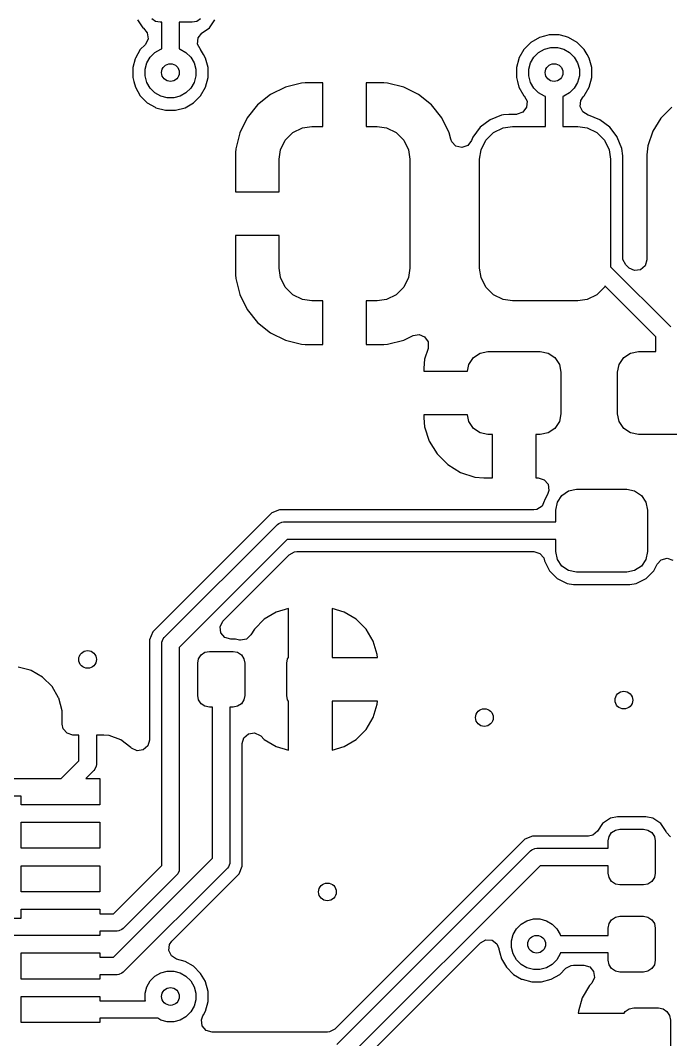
# Model space of a CAD drawing. Header units: inches. Extents: x 5.14 to 7.42, y -4.57 to -3.18.
# Drawn here: x 5.4357 to 5.7293, y -3.8774 to -3.417 of the extents above; entities that cross this region are included whole.
import ezdxf

# ---------------------------------------------------------------- set-up
doc = ezdxf.new("R2010")
doc.units = ezdxf.units.IN
doc.header["$MEASUREMENT"] = 0
doc.layers.add('F.Cu', color=13, linetype='CONTINUOUS', true_color=0xc83434)

msp = doc.modelspace()

# ---------------------------------------------------------------- linework, layer by layer
at = {"layer": 'F.Cu', "linetype": 'CONTINUOUS'}
for p, q in [((5.48856, -3.41677), (5.49095, -3.42035)), ((5.49095, -3.42035), (5.49095, -3.42035)), ((5.49095, -3.42035), (5.49095, -3.42035)), ((5.49095, -3.42035), (5.49122, -3.42053)), ((5.49122, -3.42053), (5.49299, -3.42264)), ((5.49673, -3.41745), (5.495, -3.4163)), ((5.49876, -3.41785), (5.49673, -3.41745)), ((5.49953, -3.41785), (5.49876, -3.41785)), ((5.49953, -3.42986), (5.49953, -3.41785)), ((5.51333, -3.41785), (5.5074, -3.41785)), ((5.5074, -3.41785), (5.5074, -3.42986)), ((5.51536, -3.41745), (5.51333, -3.41785)), ((5.51709, -3.4163), (5.51536, -3.41745)), ((5.51777, -3.4226), (5.52114, -3.42035)), ((5.52114, -3.42035), (5.52353, -3.41677)), ((5.49299, -3.42264), (5.49333, -3.42537)), ((5.51572, -3.4277), (5.51591, -3.42495)), ((5.51591, -3.42495), (5.51756, -3.42275)), ((5.51756, -3.42275), (5.51777, -3.4226)), ((5.67012, -3.42475), (5.66624, -3.42699)), ((5.67229, -3.42417), (5.67012, -3.42475)), ((5.67012, -3.42475), (5.67012, -3.42475)), ((5.67445, -3.42359), (5.67229, -3.42417)), ((5.67893, -3.42359), (5.67445, -3.42359)), ((5.68182, -3.42436), (5.67893, -3.42359)), ((5.68326, -3.42475), (5.68182, -3.42436)), ((5.68714, -3.42699), (5.68326, -3.42475)), ((5.68326, -3.42475), (5.68326, -3.42475)), ((5.49196, -3.42804), (5.48985, -3.43016)), ((5.49214, -3.42785), (5.49196, -3.42804)), ((5.49333, -3.42537), (5.49214, -3.42785)), ((5.49906, -3.42999), (5.49953, -3.42986)), ((5.5074, -3.42986), (5.50787, -3.42999)), ((5.51691, -3.42989), (5.51572, -3.4277)), ((5.51689, -3.42991), (5.51691, -3.42989)), ((5.51701, -3.43006), (5.51689, -3.42991)), ((5.66624, -3.42699), (5.66307, -3.43016)), ((5.66624, -3.42699), (5.66624, -3.42699)), ((5.67229, -3.42999), (5.67519, -3.42921)), ((5.67519, -3.42921), (5.67819, -3.42921)), ((5.67819, -3.42921), (5.68109, -3.42999)), ((5.69031, -3.43016), (5.68714, -3.42699)), ((5.68714, -3.42699), (5.68714, -3.42699)), ((5.48752, -3.43437), (5.48645, -3.43837)), ((5.4876, -3.43404), (5.48752, -3.43437)), ((5.48761, -3.43404), (5.4876, -3.43404)), ((5.48985, -3.43016), (5.48761, -3.43404)), ((5.48985, -3.43016), (5.48985, -3.43016)), ((5.49284, -3.43621), (5.49434, -3.43361)), ((5.49434, -3.43361), (5.49646, -3.43149)), ((5.49646, -3.43149), (5.49906, -3.42999)), ((5.50787, -3.42999), (5.51047, -3.43149)), ((5.51047, -3.43149), (5.51259, -3.43361)), ((5.51259, -3.43361), (5.51409, -3.43621)), ((5.51703, -3.43011), (5.51701, -3.43006)), ((5.51708, -3.43016), (5.51703, -3.43011)), ((5.51842, -3.43248), (5.51708, -3.43016)), ((5.51708, -3.43016), (5.51708, -3.43016)), ((5.51932, -3.43404), (5.51842, -3.43248)), ((5.52048, -3.43837), (5.51932, -3.43404)), ((5.66075, -3.43437), (5.65967, -3.43837)), ((5.66083, -3.43404), (5.66075, -3.43437)), ((5.66307, -3.43016), (5.66083, -3.43404)), ((5.66083, -3.43404), (5.66083, -3.43404)), ((5.66307, -3.43016), (5.66307, -3.43016)), ((5.66607, -3.43621), (5.66757, -3.43361)), ((5.66757, -3.43361), (5.66969, -3.43149)), ((5.66969, -3.43149), (5.67229, -3.42999)), ((5.68109, -3.42999), (5.68369, -3.43149)), ((5.68369, -3.43149), (5.68582, -3.43361)), ((5.68582, -3.43361), (5.68732, -3.43621)), ((5.69165, -3.43248), (5.69031, -3.43016)), ((5.69031, -3.43016), (5.69031, -3.43016)), ((5.69255, -3.43404), (5.69165, -3.43248)), ((5.69371, -3.43837), (5.69255, -3.43404)), ((5.48645, -3.43837), (5.48645, -3.44285)), ((5.49206, -3.43911), (5.49284, -3.43621)), ((5.49206, -3.44211), (5.49206, -3.43911)), ((5.51409, -3.43621), (5.51487, -3.43911)), ((5.51487, -3.43911), (5.51487, -3.44211)), ((5.52048, -3.44285), (5.52048, -3.43837)), ((5.65967, -3.43837), (5.65967, -3.44285)), ((5.66529, -3.43911), (5.66607, -3.43621)), ((5.66529, -3.44211), (5.66529, -3.43911)), ((5.68732, -3.43621), (5.68809, -3.43911)), ((5.68809, -3.43911), (5.68809, -3.44211)), ((5.69371, -3.44285), (5.69371, -3.43837)), ((5.48645, -3.44285), (5.48693, -3.44464)), ((5.49284, -3.44501), (5.49206, -3.44211)), ((5.51487, -3.44211), (5.51409, -3.44501)), ((5.51932, -3.44718), (5.52048, -3.44285)), ((5.65967, -3.44285), (5.66015, -3.44464)), ((5.66607, -3.44501), (5.66529, -3.44211)), ((5.68809, -3.44211), (5.68732, -3.44501)), ((5.69255, -3.44718), (5.69371, -3.44285)), ((5.48693, -3.44464), (5.4876, -3.44718)), ((5.4876, -3.44718), (5.48761, -3.44718)), ((5.48761, -3.44718), (5.48985, -3.45106)), ((5.49434, -3.44761), (5.49284, -3.44501)), ((5.49646, -3.44973), (5.49434, -3.44761)), ((5.51259, -3.44761), (5.51047, -3.44973)), ((5.51409, -3.44501), (5.51259, -3.44761)), ((5.51708, -3.45106), (5.51932, -3.44718)), ((5.55533, -3.44722), (5.54862, -3.45055)), ((5.56261, -3.44541), (5.55533, -3.44722)), ((5.56429, -3.4453), (5.56261, -3.44541)), ((5.5722, -3.4453), (5.56429, -3.4453)), ((5.5722, -3.46498), (5.5722, -3.4453)), ((5.59981, -3.4453), (5.59189, -3.4453)), ((5.59189, -3.4453), (5.59189, -3.46498)), ((5.60149, -3.44541), (5.59981, -3.4453)), ((5.60876, -3.44722), (5.60149, -3.44541)), ((5.61547, -3.45055), (5.60876, -3.44722)), ((5.66015, -3.44464), (5.66083, -3.44718)), ((5.66083, -3.44718), (5.66083, -3.44718)), ((5.66083, -3.44718), (5.66307, -3.45106)), ((5.66757, -3.44761), (5.66607, -3.44501)), ((5.66969, -3.44973), (5.66757, -3.44761)), ((5.68582, -3.44761), (5.68369, -3.44973)), ((5.68732, -3.44501), (5.68582, -3.44761)), ((5.69031, -3.45106), (5.69255, -3.44718)), ((5.48985, -3.45106), (5.48985, -3.45106)), ((5.48985, -3.45106), (5.48985, -3.45106)), ((5.48985, -3.45106), (5.49301, -3.45423)), ((5.49906, -3.45123), (5.49646, -3.44973)), ((5.50196, -3.45201), (5.49906, -3.45123)), ((5.50497, -3.45201), (5.50196, -3.45201)), ((5.50787, -3.45123), (5.50497, -3.45201)), ((5.51047, -3.44973), (5.50787, -3.45123)), ((5.51392, -3.45423), (5.51708, -3.45106)), ((5.54862, -3.45055), (5.54278, -3.45524)), ((5.54862, -3.45055), (5.54862, -3.45055)), ((5.62131, -3.45524), (5.61547, -3.45055)), ((5.61547, -3.45055), (5.61547, -3.45055)), ((5.66307, -3.45106), (5.66307, -3.45106)), ((5.66307, -3.45106), (5.66314, -3.45113)), ((5.66314, -3.45113), (5.66318, -3.4512)), ((5.66318, -3.4512), (5.66327, -3.45131)), ((5.66327, -3.45131), (5.66325, -3.45133)), ((5.66325, -3.45133), (5.66446, -3.45354)), ((5.67229, -3.45123), (5.66969, -3.44973)), ((5.67276, -3.45136), (5.67229, -3.45123)), ((5.67276, -3.46498), (5.67276, -3.45136)), ((5.68109, -3.45123), (5.68063, -3.45136)), ((5.68063, -3.45136), (5.68063, -3.46498)), ((5.68369, -3.44973), (5.68109, -3.45123)), ((5.68869, -3.45321), (5.68976, -3.45162)), ((5.68976, -3.45162), (5.69031, -3.45106)), ((5.49301, -3.45423), (5.49301, -3.45423)), ((5.49301, -3.45423), (5.49301, -3.45423)), ((5.49301, -3.45423), (5.49657, -3.45628)), ((5.49657, -3.45628), (5.4969, -3.45647)), ((5.4969, -3.45647), (5.50122, -3.45763)), ((5.50571, -3.45763), (5.51003, -3.45647)), ((5.51003, -3.45647), (5.51392, -3.45423)), ((5.54278, -3.45524), (5.53809, -3.46108)), ((5.54278, -3.45524), (5.54278, -3.45524)), ((5.62601, -3.46108), (5.62131, -3.45524)), ((5.62131, -3.45524), (5.62131, -3.45524)), ((5.66426, -3.45628), (5.66261, -3.45849)), ((5.66446, -3.45354), (5.66426, -3.45628)), ((5.68841, -3.45595), (5.68869, -3.45321)), ((5.68964, -3.4584), (5.68841, -3.45595)), ((5.72979, -3.45622), (5.72486, -3.46115)), ((5.50122, -3.45763), (5.50122, -3.45763)), ((5.50122, -3.45763), (5.50571, -3.45763)), ((5.50571, -3.45763), (5.50571, -3.45763)), ((5.53809, -3.46108), (5.53476, -3.46779)), ((5.53809, -3.46108), (5.53809, -3.46108)), ((5.62934, -3.46779), (5.62601, -3.46108)), ((5.62601, -3.46108), (5.62601, -3.46108)), ((5.6478, -3.4619), (5.64336, -3.46527)), ((5.65299, -3.45985), (5.6478, -3.4619)), ((5.6478, -3.4619), (5.6478, -3.4619)), ((5.6538, -3.45975), (5.65299, -3.45985)), ((5.65625, -3.45946), (5.6538, -3.45975)), ((5.65969, -3.45946), (5.65625, -3.45946)), ((5.66004, -3.45945), (5.65969, -3.45946)), ((5.66261, -3.45849), (5.66004, -3.45945)), ((5.69201, -3.4598), (5.68964, -3.4584)), ((5.69221, -3.45985), (5.69201, -3.4598)), ((5.6974, -3.4619), (5.69221, -3.45985)), ((5.70184, -3.46527), (5.6974, -3.4619)), ((5.6974, -3.4619), (5.6974, -3.4619)), ((5.72486, -3.46115), (5.72121, -3.46707)), ((5.72486, -3.46115), (5.72486, -3.46115)), ((5.5587, -3.46773), (5.56307, -3.46559)), ((5.56307, -3.46559), (5.56728, -3.46498)), ((5.56728, -3.46498), (5.5722, -3.46498)), ((5.59189, -3.46498), (5.59681, -3.46498)), ((5.59681, -3.46498), (5.60102, -3.46559)), ((5.60102, -3.46559), (5.60539, -3.46773)), ((5.64336, -3.46527), (5.63999, -3.46971)), ((5.64926, -3.46773), (5.65362, -3.46559)), ((5.65362, -3.46559), (5.65783, -3.46498)), ((5.65783, -3.46498), (5.67276, -3.46498)), ((5.68063, -3.46498), (5.68736, -3.46498)), ((5.68736, -3.46498), (5.69158, -3.46559)), ((5.69158, -3.46559), (5.69594, -3.46773)), ((5.70514, -3.46961), (5.70184, -3.46527)), ((5.53476, -3.46779), (5.53295, -3.47507)), ((5.55313, -3.47553), (5.55527, -3.47117)), ((5.55527, -3.47117), (5.5587, -3.46773)), ((5.60539, -3.46773), (5.60883, -3.47117)), ((5.60883, -3.47117), (5.61096, -3.47553)), ((5.63007, -3.47073), (5.62934, -3.46779)), ((5.62934, -3.46779), (5.62934, -3.46779)), ((5.63048, -3.47181), (5.63007, -3.47073)), ((5.63935, -3.47134), (5.63766, -3.47351)), ((5.63999, -3.46971), (5.63935, -3.47134)), ((5.63999, -3.46971), (5.63999, -3.46971)), ((5.64368, -3.47553), (5.64582, -3.47117)), ((5.64582, -3.47117), (5.64926, -3.46773)), ((5.69594, -3.46773), (5.69938, -3.47117)), ((5.69938, -3.47117), (5.70151, -3.47553)), ((5.70521, -3.46971), (5.70514, -3.46961)), ((5.70725, -3.4749), (5.70521, -3.46971)), ((5.72121, -3.46707), (5.71902, -3.47368)), ((5.72121, -3.46707), (5.72121, -3.46707)), ((5.53295, -3.47507), (5.53283, -3.47675)), ((5.55252, -3.47974), (5.55313, -3.47553)), ((5.61096, -3.47553), (5.61158, -3.47974)), ((5.63239, -3.47379), (5.63048, -3.47181)), ((5.63506, -3.47442), (5.63239, -3.47379)), ((5.63766, -3.47351), (5.63506, -3.47442)), ((5.64307, -3.47974), (5.64368, -3.47553)), ((5.70151, -3.47553), (5.70213, -3.47974)), ((5.70765, -3.47816), (5.70725, -3.4749)), ((5.71902, -3.47368), (5.7186, -3.47776)), ((5.71902, -3.47368), (5.71902, -3.47368)), ((5.53283, -3.47675), (5.53283, -3.49451)), ((5.55252, -3.49451), (5.55252, -3.47974)), ((5.61158, -3.47974), (5.61158, -3.52896)), ((5.64307, -3.52896), (5.64307, -3.47974)), ((5.70213, -3.47974), (5.70213, -3.52831)), ((5.70765, -3.524), (5.70765, -3.47816)), ((5.70765, -3.47816), (5.70765, -3.47816)), ((5.7186, -3.47776), (5.7186, -3.52519)), ((5.53283, -3.49451), (5.55252, -3.49451)), ((5.55252, -3.51419), (5.53283, -3.51419)), ((5.53283, -3.51419), (5.53283, -3.53195)), ((5.55252, -3.52896), (5.55252, -3.51419)), ((5.70776, -3.52504), (5.70765, -3.524)), ((5.70908, -3.52745), (5.70776, -3.52504)), ((5.7186, -3.52519), (5.71783, -3.52783)), ((5.55313, -3.53317), (5.55252, -3.52896)), ((5.61158, -3.52896), (5.61096, -3.53317)), ((5.64368, -3.53317), (5.64307, -3.52896)), ((5.70213, -3.52831), (5.72934, -3.55552)), ((5.71027, -3.52865), (5.70908, -3.52745)), ((5.71052, -3.52888), (5.71027, -3.52865)), ((5.71303, -3.53003), (5.71052, -3.52888)), ((5.71575, -3.52964), (5.71303, -3.53003)), ((5.71783, -3.52783), (5.71575, -3.52964)), ((5.53283, -3.53195), (5.53295, -3.53363)), ((5.53295, -3.53363), (5.53476, -3.54091)), ((5.55527, -3.53754), (5.55313, -3.53317)), ((5.61096, -3.53317), (5.60883, -3.53754)), ((5.64582, -3.53754), (5.64368, -3.53317)), ((5.5587, -3.54097), (5.55527, -3.53754)), ((5.60883, -3.53754), (5.60539, -3.54097)), ((5.64926, -3.54097), (5.64582, -3.53754)), ((5.69938, -3.53754), (5.69594, -3.54097)), ((5.69965, -3.53697), (5.69938, -3.53754)), ((5.72262, -3.55994), (5.69965, -3.53697)), ((5.53476, -3.54091), (5.53809, -3.54762)), ((5.56307, -3.54311), (5.5587, -3.54097)), ((5.56728, -3.54372), (5.56307, -3.54311)), ((5.5722, -3.54372), (5.56728, -3.54372)), ((5.5722, -3.56341), (5.5722, -3.54372)), ((5.59681, -3.54372), (5.59189, -3.54372)), ((5.59189, -3.54372), (5.59189, -3.56341)), ((5.60102, -3.54311), (5.59681, -3.54372)), ((5.60539, -3.54097), (5.60102, -3.54311)), ((5.65362, -3.54311), (5.64926, -3.54097)), ((5.65783, -3.54372), (5.65362, -3.54311)), ((5.68736, -3.54372), (5.65783, -3.54372)), ((5.69158, -3.54311), (5.68736, -3.54372)), ((5.69594, -3.54097), (5.69158, -3.54311)), ((5.53809, -3.54762), (5.53809, -3.54762)), ((5.53809, -3.54762), (5.54278, -3.55346)), ((5.54278, -3.55346), (5.54278, -3.55346)), ((5.54278, -3.55346), (5.54862, -3.55815)), ((5.54862, -3.55815), (5.54862, -3.55815)), ((5.54862, -3.55815), (5.55533, -3.56148)), ((5.55533, -3.56148), (5.56261, -3.56329)), ((5.56261, -3.56329), (5.56429, -3.56341)), ((5.56429, -3.56341), (5.5722, -3.56341)), ((5.59189, -3.56341), (5.59981, -3.56341)), ((5.59981, -3.56341), (5.60149, -3.56329)), ((5.60149, -3.56329), (5.60876, -3.56148)), ((5.60876, -3.56148), (5.61298, -3.55939)), ((5.61298, -3.55939), (5.61569, -3.55891)), ((5.61569, -3.55891), (5.61823, -3.55997)), ((5.61823, -3.55997), (5.61979, -3.56224)), ((5.61979, -3.56224), (5.61987, -3.56499)), ((5.72262, -3.56663), (5.72262, -3.55994)), ((5.61978, -3.5653), (5.6182, -3.57007)), ((5.61987, -3.56499), (5.61978, -3.5653)), ((5.64022, -3.56937), (5.64325, -3.56735)), ((5.64325, -3.56735), (5.64683, -3.56663)), ((5.64683, -3.56663), (5.67045, -3.56663)), ((5.67045, -3.56663), (5.67403, -3.56735)), ((5.67403, -3.56735), (5.67706, -3.56937)), ((5.70813, -3.56937), (5.71117, -3.56735)), ((5.71117, -3.56735), (5.71474, -3.56663)), ((5.71474, -3.56663), (5.72262, -3.56663)), ((5.6182, -3.57007), (5.6178, -3.57405)), ((5.6182, -3.57007), (5.6182, -3.57007)), ((5.63758, -3.57549), (5.63819, -3.57241)), ((5.63819, -3.57241), (5.64022, -3.56937)), ((5.67706, -3.56937), (5.67909, -3.57241)), ((5.67909, -3.57241), (5.6798, -3.57598)), ((5.70539, -3.57598), (5.70611, -3.57241)), ((5.70611, -3.57241), (5.70813, -3.56937)), ((5.6178, -3.57405), (5.6178, -3.57549)), ((5.6178, -3.57549), (5.63758, -3.57549)), ((5.6798, -3.57598), (5.6798, -3.59469)), ((5.70539, -3.59469), (5.70539, -3.57598)), ((5.63758, -3.59518), (5.6178, -3.59518)), ((5.6178, -3.59518), (5.6178, -3.59662)), ((5.63819, -3.59826), (5.63758, -3.59518)), ((5.6798, -3.59469), (5.67909, -3.59826)), ((5.70611, -3.59826), (5.70539, -3.59469)), ((5.6178, -3.59662), (5.6182, -3.6006)), ((5.64022, -3.6013), (5.63819, -3.59826)), ((5.67909, -3.59826), (5.67706, -3.6013)), ((5.70813, -3.6013), (5.70611, -3.59826)), ((5.6182, -3.6006), (5.62034, -3.60704)), ((5.64325, -3.60332), (5.64022, -3.6013)), ((5.64683, -3.60404), (5.64325, -3.60332)), ((5.6488, -3.60404), (5.64683, -3.60404)), ((5.6488, -3.62372), (5.6488, -3.60404)), ((5.67045, -3.60404), (5.66848, -3.60404)), ((5.66848, -3.60404), (5.66848, -3.62372)), ((5.67403, -3.60332), (5.67045, -3.60404)), ((5.67706, -3.6013), (5.67403, -3.60332)), ((5.71117, -3.60332), (5.70813, -3.6013)), ((5.71474, -3.60404), (5.71117, -3.60332)), ((5.73837, -3.60404), (5.71474, -3.60404)), ((5.62034, -3.60704), (5.62034, -3.60704)), ((5.62034, -3.60704), (5.6239, -3.61282)), ((5.6239, -3.61282), (5.6239, -3.61282)), ((5.6239, -3.61282), (5.6287, -3.61762)), ((5.6287, -3.61762), (5.6287, -3.61762)), ((5.6287, -3.61762), (5.63448, -3.62118)), ((5.63448, -3.62118), (5.63448, -3.62118)), ((5.63448, -3.62118), (5.64092, -3.62331)), ((5.64092, -3.62331), (5.6449, -3.62372)), ((5.6449, -3.62372), (5.6488, -3.62372)), ((5.66848, -3.62372), (5.66953, -3.62372)), ((5.66953, -3.62372), (5.67217, -3.6245)), ((5.67217, -3.6245), (5.67397, -3.62657)), ((5.67397, -3.62657), (5.67436, -3.6293)), ((5.67392, -3.63075), (5.67238, -3.63389)), ((5.67436, -3.6293), (5.67392, -3.63075)), ((5.67819, -3.63461), (5.68022, -3.63158)), ((5.68022, -3.63158), (5.68325, -3.62955)), ((5.68325, -3.62955), (5.68683, -3.62884)), ((5.68683, -3.62884), (5.70947, -3.62884)), ((5.70947, -3.62884), (5.71305, -3.62955)), ((5.71305, -3.62955), (5.71608, -3.63158)), ((5.71608, -3.63158), (5.71811, -3.63461)), ((5.67123, -3.6364), (5.66891, -3.63789)), ((5.67223, -3.63424), (5.67123, -3.6364)), ((5.67227, -3.63425), (5.67223, -3.63424)), ((5.67237, -3.63392), (5.67227, -3.63425)), ((5.67238, -3.6339), (5.67237, -3.63392)), ((5.67238, -3.63389), (5.67238, -3.6339)), ((5.67748, -3.63819), (5.67819, -3.63461)), ((5.71811, -3.63461), (5.71882, -3.63819)), ((5.54921, -3.63952), (5.49742, -3.69131)), ((5.55268, -3.63808), (5.54921, -3.63952)), ((5.54921, -3.63952), (5.54921, -3.63952)), ((5.66755, -3.63808), (5.55268, -3.63808)), ((5.55268, -3.63808), (5.55268, -3.63808)), ((5.66891, -3.63789), (5.66755, -3.63808)), ((5.67748, -3.6436), (5.67748, -3.63819)), ((5.71882, -3.63819), (5.71882, -3.65689)), ((5.50068, -3.69585), (5.55178, -3.64476)), ((5.55178, -3.64476), (5.55238, -3.64427)), ((5.55238, -3.64427), (5.5538, -3.64368)), ((5.5538, -3.64368), (5.55456, -3.6436)), ((5.55456, -3.6436), (5.67748, -3.6436)), ((5.55619, -3.65148), (5.5074, -3.70027)), ((5.67748, -3.65148), (5.55619, -3.65148)), ((5.67748, -3.65689), (5.67748, -3.65148)), ((5.52726, -3.68821), (5.55705, -3.65843)), ((5.55705, -3.65843), (5.55946, -3.65711)), ((5.55946, -3.65711), (5.5605, -3.657)), ((5.5605, -3.657), (5.66755, -3.657)), ((5.66755, -3.657), (5.67019, -3.65777)), ((5.67019, -3.65777), (5.67199, -3.65985)), ((5.67199, -3.65985), (5.67238, -3.66117)), ((5.67819, -3.66047), (5.67748, -3.65689)), ((5.71882, -3.65689), (5.71811, -3.66047)), ((5.72504, -3.66065), (5.7277, -3.65995)), ((5.7277, -3.65995), (5.73032, -3.66079)), ((5.67238, -3.66117), (5.67238, -3.66119)), ((5.67238, -3.66119), (5.67456, -3.66565)), ((5.68022, -3.6635), (5.67819, -3.66047)), ((5.68325, -3.66553), (5.68022, -3.6635)), ((5.71608, -3.6635), (5.71305, -3.66553)), ((5.71811, -3.66047), (5.71608, -3.6635)), ((5.72174, -3.66565), (5.72319, -3.66268)), ((5.72319, -3.66268), (5.72504, -3.66065)), ((5.67456, -3.66565), (5.67807, -3.66916)), ((5.67807, -3.66916), (5.67807, -3.66916)), ((5.67807, -3.66916), (5.67807, -3.66916)), ((5.67807, -3.66916), (5.68253, -3.67134)), ((5.68683, -3.66624), (5.68325, -3.66553)), ((5.70947, -3.66624), (5.68683, -3.66624)), ((5.71305, -3.66553), (5.70947, -3.66624)), ((5.71377, -3.67134), (5.71823, -3.66916)), ((5.71823, -3.66916), (5.72174, -3.66565)), ((5.68253, -3.67134), (5.68542, -3.67176)), ((5.68542, -3.67176), (5.71088, -3.67176)), ((5.71088, -3.67176), (5.71377, -3.67134)), ((5.55671, -3.68266), (5.55123, -3.68426)), ((5.55671, -3.70478), (5.55671, -3.68266)), ((5.55671, -3.68266), (5.55671, -3.68266)), ((5.58188, -3.68426), (5.5764, -3.68266)), ((5.5764, -3.68266), (5.5764, -3.68266)), ((5.5764, -3.68266), (5.5764, -3.70478)), ((5.5458, -3.68747), (5.54133, -3.69194)), ((5.55123, -3.68426), (5.5458, -3.68747)), ((5.5458, -3.68747), (5.5458, -3.68747)), ((5.55123, -3.68426), (5.55123, -3.68426)), ((5.58731, -3.68747), (5.58188, -3.68426)), ((5.58188, -3.68426), (5.58188, -3.68426)), ((5.59178, -3.69194), (5.58731, -3.68747)), ((5.58731, -3.68747), (5.58731, -3.68747)), ((5.49742, -3.69131), (5.49545, -3.69328)), ((5.52588, -3.69097), (5.52703, -3.68847)), ((5.52627, -3.69369), (5.52588, -3.69097)), ((5.52703, -3.68847), (5.52726, -3.68821)), ((5.54133, -3.69194), (5.53975, -3.69461)), ((5.54133, -3.69194), (5.54133, -3.69194)), ((5.595, -3.69737), (5.59178, -3.69194)), ((5.59178, -3.69194), (5.59178, -3.69194)), ((5.49545, -3.69328), (5.49401, -3.69676)), ((5.49401, -3.69676), (5.49401, -3.74211)), ((5.4996, -3.69787), (5.50019, -3.69645)), ((5.50019, -3.69645), (5.50068, -3.69585)), ((5.52808, -3.69577), (5.52627, -3.69369)), ((5.53072, -3.69655), (5.52808, -3.69577)), ((5.53278, -3.69655), (5.53072, -3.69655)), ((5.5346, -3.69691), (5.53278, -3.69655)), ((5.53278, -3.69655), (5.53278, -3.69655)), ((5.53503, -3.69698), (5.5346, -3.69691)), ((5.53774, -3.69648), (5.53503, -3.69698)), ((5.53975, -3.69461), (5.53774, -3.69648)), ((5.49953, -3.69864), (5.4996, -3.69787)), ((5.49953, -3.79874), (5.49953, -3.69864)), ((5.5074, -3.70027), (5.5074, -3.80037)), ((5.59676, -3.70344), (5.595, -3.69737)), ((5.595, -3.69737), (5.595, -3.69737)), ((5.51577, -3.70738), (5.51617, -3.70535)), ((5.51617, -3.70535), (5.51732, -3.70362)), ((5.51732, -3.70362), (5.51905, -3.70247)), ((5.51905, -3.70247), (5.52108, -3.70207)), ((5.52108, -3.70207), (5.53171, -3.70207)), ((5.53171, -3.70207), (5.53375, -3.70247)), ((5.53375, -3.70247), (5.53547, -3.70362)), ((5.53547, -3.70362), (5.53662, -3.70535)), ((5.53662, -3.70535), (5.53703, -3.70738)), ((5.55593, -3.70738), (5.55633, -3.70535)), ((5.55633, -3.70535), (5.55671, -3.70478)), ((5.5764, -3.70478), (5.57643, -3.70482)), ((5.57643, -3.70482), (5.59687, -3.70482)), ((5.59687, -3.70482), (5.59676, -3.70344)), ((5.59676, -3.70344), (5.59676, -3.70344)), ((5.44006, -3.71056), (5.43474, -3.70913)), ((5.44054, -3.71069), (5.44006, -3.71056)), ((5.44574, -3.71369), (5.44054, -3.71069)), ((5.44054, -3.71069), (5.44054, -3.71069)), ((5.51577, -3.72195), (5.51577, -3.70738)), ((5.53703, -3.70738), (5.53703, -3.72195)), ((5.55593, -3.72195), (5.55593, -3.70738)), ((5.44999, -3.71794), (5.44574, -3.71369)), ((5.44574, -3.71369), (5.44574, -3.71369)), ((5.4529, -3.72298), (5.44999, -3.71794)), ((5.44999, -3.71794), (5.44999, -3.71794)), ((5.45299, -3.72314), (5.4529, -3.72298)), ((5.45455, -3.72895), (5.45299, -3.72314)), ((5.51617, -3.72398), (5.51577, -3.72195)), ((5.51732, -3.72571), (5.51617, -3.72398)), ((5.53662, -3.72398), (5.53547, -3.72571)), ((5.53703, -3.72195), (5.53662, -3.72398)), ((5.55633, -3.72398), (5.55593, -3.72195)), ((5.55671, -3.72456), (5.55633, -3.72398)), ((5.55671, -3.74667), (5.55671, -3.72456)), ((5.57643, -3.72451), (5.5764, -3.72456)), ((5.5764, -3.72456), (5.5764, -3.74667)), ((5.59687, -3.72451), (5.57643, -3.72451)), ((5.59676, -3.72589), (5.59687, -3.72451)), ((5.45455, -3.73494), (5.45455, -3.72895)), ((5.45455, -3.72895), (5.45455, -3.72895)), ((5.51905, -3.72686), (5.51732, -3.72571)), ((5.52108, -3.72726), (5.51905, -3.72686)), ((5.52246, -3.72726), (5.52108, -3.72726)), ((5.52246, -3.7955), (5.52246, -3.72726)), ((5.53171, -3.72726), (5.53033, -3.72726)), ((5.53033, -3.72726), (5.53033, -3.79713)), ((5.53375, -3.72686), (5.53171, -3.72726)), ((5.53547, -3.72571), (5.53375, -3.72686)), ((5.595, -3.73196), (5.59676, -3.72589)), ((5.59676, -3.72589), (5.59676, -3.72589)), ((5.59178, -3.73739), (5.595, -3.73196)), ((5.595, -3.73196), (5.595, -3.73196)), ((5.45499, -3.73697), (5.45455, -3.73494)), ((5.45679, -3.73905), (5.45499, -3.73697)), ((5.58731, -3.74186), (5.59178, -3.73739)), ((5.59178, -3.73739), (5.59178, -3.73739)), ((5.45943, -3.73982), (5.45679, -3.73905)), ((5.46213, -3.73982), (5.45943, -3.73982)), ((5.46213, -3.7515), (5.46213, -3.73982)), ((5.47338, -3.73982), (5.47, -3.73982)), ((5.47, -3.73982), (5.47, -3.75313)), ((5.47572, -3.74007), (5.47338, -3.73982)), ((5.48103, -3.74205), (5.47572, -3.74007)), ((5.47572, -3.74007), (5.47572, -3.74007)), ((5.48556, -3.74545), (5.48103, -3.74205)), ((5.48103, -3.74205), (5.48103, -3.74205)), ((5.49401, -3.74211), (5.49323, -3.74475)), ((5.53585, -3.7437), (5.53663, -3.74107)), ((5.53663, -3.74107), (5.53871, -3.73926)), ((5.53871, -3.73926), (5.54143, -3.73887)), ((5.54143, -3.73887), (5.54393, -3.74002)), ((5.54393, -3.74002), (5.54419, -3.74025)), ((5.54419, -3.74025), (5.5458, -3.74186)), ((5.5458, -3.74186), (5.5458, -3.74186)), ((5.5458, -3.74186), (5.55123, -3.74508)), ((5.58188, -3.74508), (5.58731, -3.74186)), ((5.58731, -3.74186), (5.58731, -3.74186)), ((5.48567, -3.74556), (5.48556, -3.74545)), ((5.48593, -3.7458), (5.48567, -3.74556)), ((5.48843, -3.74694), (5.48593, -3.7458)), ((5.49115, -3.74655), (5.48843, -3.74694)), ((5.49323, -3.74475), (5.49115, -3.74655)), ((5.53585, -3.75778), (5.53585, -3.7437)), ((5.55123, -3.74508), (5.55671, -3.74667)), ((5.55671, -3.74667), (5.55671, -3.74667)), ((5.5764, -3.74667), (5.58188, -3.74508)), ((5.45412, -3.75951), (5.46213, -3.7515)), ((5.46885, -3.75591), (5.46525, -3.75951)), ((5.46934, -3.75532), (5.46885, -3.75591)), ((5.46992, -3.7539), (5.46934, -3.75532)), ((5.47, -3.75313), (5.46992, -3.7539)), ((5.41721, -3.75951), (5.45181, -3.75951)), ((5.45181, -3.75951), (5.45412, -3.75951)), ((5.46525, -3.75951), (5.4715, -3.75951)), ((5.4715, -3.75951), (5.4715, -3.77132)), ((5.53585, -3.79524), (5.53585, -3.75778)), ((5.43606, -3.76738), (5.41721, -3.76738)), ((5.43606, -3.77132), (5.43606, -3.76738)), ((5.4715, -3.77132), (5.43606, -3.77132)), ((5.43606, -3.791), (5.43606, -3.77919)), ((5.43606, -3.77919), (5.4715, -3.77919)), ((5.4715, -3.77919), (5.4715, -3.791)), ((5.70219, -3.77745), (5.69861, -3.77985)), ((5.70535, -3.77682), (5.70219, -3.77745)), ((5.70219, -3.77745), (5.70219, -3.77745)), ((5.71811, -3.77682), (5.70535, -3.77682)), ((5.70535, -3.77682), (5.70535, -3.77682)), ((5.72127, -3.77745), (5.71811, -3.77682)), ((5.71811, -3.77682), (5.71811, -3.77682)), ((5.72128, -3.77745), (5.72127, -3.77745)), ((5.72486, -3.77985), (5.72128, -3.77745)), ((5.69629, -3.78331), (5.69418, -3.78508)), ((5.69861, -3.77985), (5.69629, -3.78331)), ((5.70151, -3.78562), (5.70266, -3.7839)), ((5.70266, -3.7839), (5.70438, -3.78275)), ((5.70438, -3.78275), (5.70642, -3.78234)), ((5.70642, -3.78234), (5.71705, -3.78234)), ((5.71705, -3.78234), (5.71908, -3.78275)), ((5.71908, -3.78275), (5.72081, -3.7839)), ((5.72081, -3.7839), (5.72196, -3.78562)), ((5.72725, -3.78343), (5.72486, -3.77985)), ((5.72486, -3.77985), (5.72486, -3.77985)), ((5.7273, -3.78354), (5.72725, -3.78343)), ((5.72745, -3.78386), (5.7273, -3.78354)), ((5.72932, -3.78587), (5.72745, -3.78386)), ((5.66346, -3.78692), (5.57775, -3.87264)), ((5.66694, -3.78548), (5.66346, -3.78692)), ((5.66346, -3.78692), (5.66346, -3.78692)), ((5.69223, -3.78548), (5.66694, -3.78548)), ((5.69418, -3.78508), (5.69223, -3.78548)), ((5.7011, -3.78766), (5.70151, -3.78562)), ((5.7011, -3.791), (5.7011, -3.78766)), ((5.72196, -3.78562), (5.72236, -3.78766)), ((5.72236, -3.78766), (5.72236, -3.80222)), ((5.4715, -3.791), (5.43606, -3.791)), ((5.57861, -3.87959), (5.66604, -3.79216)), ((5.66604, -3.79216), (5.66663, -3.79167)), ((5.66663, -3.79167), (5.66805, -3.79108)), ((5.66805, -3.79108), (5.66882, -3.791)), ((5.66882, -3.791), (5.7011, -3.791)), ((5.47774, -3.84022), (5.52246, -3.7955)), ((5.53026, -3.79789), (5.52967, -3.79931)), ((5.53033, -3.79713), (5.53026, -3.79789)), ((5.53585, -3.79901), (5.53585, -3.79524)), ((5.43606, -3.81069), (5.43606, -3.79888)), ((5.43606, -3.79888), (5.4715, -3.79888)), ((5.4715, -3.79888), (5.4715, -3.81069)), ((5.47774, -3.82053), (5.49953, -3.79874)), ((5.52918, -3.79991), (5.48215, -3.84694)), ((5.50402, -3.83288), (5.53441, -3.80248)), ((5.50674, -3.80256), (5.50625, -3.80316)), ((5.50733, -3.80114), (5.50674, -3.80256)), ((5.5074, -3.80037), (5.50733, -3.80114)), ((5.52967, -3.79931), (5.52918, -3.79991)), ((5.53441, -3.80248), (5.53585, -3.79901)), ((5.67045, -3.79888), (5.58302, -3.88631)), ((5.7011, -3.79888), (5.67045, -3.79888)), ((5.7011, -3.80222), (5.7011, -3.79888)), ((5.70151, -3.80426), (5.7011, -3.80222)), ((5.72236, -3.80222), (5.72196, -3.80426)), ((5.50625, -3.80316), (5.48215, -3.82725)), ((5.70266, -3.80598), (5.70151, -3.80426)), ((5.70438, -3.80713), (5.70266, -3.80598)), ((5.70642, -3.80754), (5.70438, -3.80713)), ((5.71908, -3.80713), (5.71705, -3.80754)), ((5.72081, -3.80598), (5.71908, -3.80713)), ((5.72196, -3.80426), (5.72081, -3.80598)), ((5.4715, -3.81069), (5.43606, -3.81069)), ((5.71705, -3.80754), (5.70642, -3.80754)), ((5.43606, -3.8225), (5.43606, -3.81856)), ((5.43606, -3.81856), (5.4715, -3.81856)), ((5.4715, -3.81856), (5.4715, -3.82053)), ((5.4715, -3.82053), (5.47774, -3.82053)), ((5.41721, -3.8225), (5.43606, -3.8225)), ((5.6597, -3.82731), (5.66182, -3.82519)), ((5.66182, -3.82519), (5.66442, -3.82369)), ((5.66442, -3.82369), (5.66732, -3.82291)), ((5.66732, -3.82291), (5.67032, -3.82291)), ((5.67032, -3.82291), (5.67322, -3.82369)), ((5.67322, -3.82369), (5.67582, -3.82519)), ((5.67582, -3.82519), (5.67794, -3.82731)), ((5.7011, -3.82703), (5.70151, -3.82499)), ((5.70151, -3.82499), (5.70266, -3.82327)), ((5.70266, -3.82327), (5.70438, -3.82212)), ((5.70438, -3.82212), (5.70642, -3.82171)), ((5.70642, -3.82171), (5.71705, -3.82171)), ((5.71705, -3.82171), (5.71908, -3.82212)), ((5.71908, -3.82212), (5.72081, -3.82327)), ((5.72081, -3.82327), (5.72196, -3.82499)), ((5.72196, -3.82499), (5.72236, -3.82703)), ((5.43606, -3.83037), (5.41721, -3.83037)), ((5.4715, -3.83037), (5.43606, -3.83037)), ((5.43606, -3.83037), (5.43606, -3.83037)), ((5.47937, -3.82841), (5.4715, -3.82841)), ((5.4715, -3.82841), (5.4715, -3.83037)), ((5.48014, -3.82833), (5.47937, -3.82841)), ((5.48156, -3.82774), (5.48014, -3.82833)), ((5.48215, -3.82725), (5.48156, -3.82774)), ((5.65742, -3.83281), (5.65819, -3.82991)), ((5.65819, -3.82991), (5.6597, -3.82731)), ((5.67794, -3.82731), (5.67944, -3.82991)), ((5.67944, -3.82991), (5.67957, -3.83037)), ((5.67957, -3.83037), (5.7011, -3.83037)), ((5.7011, -3.83037), (5.7011, -3.82703)), ((5.72236, -3.82703), (5.72236, -3.84159)), ((5.50266, -3.83714), (5.50298, -3.83441)), ((5.50298, -3.83441), (5.50402, -3.83288)), ((5.58559, -3.89154), (5.64349, -3.83364)), ((5.64349, -3.83364), (5.64591, -3.83232)), ((5.64591, -3.83232), (5.64865, -3.83252)), ((5.64865, -3.83252), (5.65085, -3.83417)), ((5.65085, -3.83417), (5.6517, -3.83625)), ((5.65742, -3.83581), (5.65742, -3.83281)), ((5.43606, -3.85006), (5.43606, -3.83825)), ((5.43606, -3.83825), (5.4715, -3.83825)), ((5.4715, -3.83825), (5.4715, -3.84022)), ((5.50386, -3.83962), (5.50266, -3.83714)), ((5.50621, -3.84105), (5.50386, -3.83962)), ((5.6517, -3.83625), (5.65172, -3.83624)), ((5.65172, -3.83624), (5.65175, -3.83636)), ((5.65175, -3.83636), (5.65179, -3.83645)), ((5.65179, -3.83645), (5.6518, -3.83655)), ((5.6518, -3.83655), (5.6518, -3.83655)), ((5.6518, -3.83655), (5.6518, -3.83655)), ((5.6518, -3.83655), (5.65224, -3.83819)), ((5.65224, -3.83819), (5.65296, -3.84088)), ((5.65819, -3.83871), (5.65742, -3.83581)), ((5.6597, -3.84131), (5.65819, -3.83871)), ((5.67944, -3.83871), (5.67794, -3.84131)), ((5.67957, -3.83825), (5.67944, -3.83871)), ((5.7011, -3.83825), (5.67957, -3.83825)), ((5.7011, -3.84159), (5.7011, -3.83825)), ((5.4715, -3.84022), (5.47774, -3.84022)), ((5.51003, -3.84207), (5.50621, -3.84105)), ((5.51391, -3.84431), (5.51003, -3.84207)), ((5.51003, -3.84207), (5.51003, -3.84207)), ((5.51003, -3.84207), (5.51003, -3.84207)), ((5.51003, -3.84207), (5.51003, -3.84207)), ((5.51003, -3.84207), (5.51003, -3.84207)), ((5.65296, -3.84088), (5.65296, -3.84088)), ((5.65296, -3.84088), (5.6552, -3.84476)), ((5.66182, -3.84343), (5.6597, -3.84131)), ((5.66442, -3.84494), (5.66182, -3.84343)), ((5.67582, -3.84343), (5.67322, -3.84494)), ((5.67794, -3.84131), (5.67582, -3.84343)), ((5.682, -3.8452), (5.68442, -3.84388)), ((5.68442, -3.84388), (5.68545, -3.84377)), ((5.68545, -3.84377), (5.69011, -3.84377)), ((5.69011, -3.84377), (5.69275, -3.84454)), ((5.70151, -3.84363), (5.7011, -3.84159)), ((5.70266, -3.84535), (5.70151, -3.84363)), ((5.72196, -3.84363), (5.72081, -3.84535)), ((5.72236, -3.84159), (5.72196, -3.84363)), ((5.47937, -3.84809), (5.4715, -3.84809)), ((5.4715, -3.84809), (5.4715, -3.85006)), ((5.48014, -3.84801), (5.47937, -3.84809)), ((5.48156, -3.84743), (5.48014, -3.84801)), ((5.48215, -3.84694), (5.48156, -3.84743)), ((5.49434, -3.85093), (5.49646, -3.84881)), ((5.49646, -3.84881), (5.49906, -3.84731)), ((5.49906, -3.84731), (5.50196, -3.84653)), ((5.50196, -3.84653), (5.50497, -3.84653)), ((5.50497, -3.84653), (5.50787, -3.84731)), ((5.50787, -3.84731), (5.51047, -3.84881)), ((5.51047, -3.84881), (5.51259, -3.85093)), ((5.51392, -3.84431), (5.51391, -3.84431)), ((5.51708, -3.84748), (5.51392, -3.84431)), ((5.51924, -3.85122), (5.51708, -3.84748)), ((5.51708, -3.84748), (5.51708, -3.84748)), ((5.6552, -3.84476), (5.6552, -3.84476)), ((5.6552, -3.84476), (5.6552, -3.84476)), ((5.6552, -3.84476), (5.65837, -3.84793)), ((5.65837, -3.84793), (5.65837, -3.84793)), ((5.65837, -3.84793), (5.65837, -3.84793)), ((5.65837, -3.84793), (5.66204, -3.85005)), ((5.66732, -3.84571), (5.66442, -3.84494)), ((5.67032, -3.84571), (5.66732, -3.84571)), ((5.67322, -3.84494), (5.67032, -3.84571)), ((5.67539, -3.85017), (5.67927, -3.84793)), ((5.67927, -3.84793), (5.682, -3.8452)), ((5.69275, -3.84454), (5.69455, -3.84662)), ((5.69455, -3.84662), (5.69494, -3.84934)), ((5.70438, -3.8465), (5.70266, -3.84535)), ((5.70642, -3.84691), (5.70438, -3.8465)), ((5.71705, -3.84691), (5.70642, -3.84691)), ((5.71908, -3.8465), (5.71705, -3.84691)), ((5.72081, -3.84535), (5.71908, -3.8465)), ((5.4715, -3.85006), (5.43606, -3.85006)), ((5.49284, -3.85353), (5.49434, -3.85093)), ((5.51259, -3.85093), (5.51409, -3.85353)), ((5.51932, -3.85136), (5.51924, -3.85122)), ((5.52048, -3.85569), (5.51932, -3.85136)), ((5.66204, -3.85005), (5.66225, -3.85017)), ((5.66225, -3.85017), (5.66658, -3.85133)), ((5.66658, -3.85133), (5.66658, -3.85133)), ((5.66658, -3.85133), (5.67106, -3.85133)), ((5.67106, -3.85133), (5.67539, -3.85017)), ((5.67106, -3.85133), (5.67106, -3.85133)), ((5.69267, -3.853), (5.68943, -3.85848)), ((5.69356, -3.8521), (5.69267, -3.853)), ((5.69267, -3.853), (5.69267, -3.853)), ((5.6938, -3.85185), (5.69356, -3.8521)), ((5.69494, -3.84934), (5.6938, -3.85185)), ((5.43606, -3.86974), (5.43606, -3.85793)), ((5.43606, -3.85793), (5.4715, -3.85793)), ((5.4715, -3.85793), (5.4715, -3.8599)), ((5.49206, -3.85643), (5.49284, -3.85353)), ((5.49206, -3.85943), (5.49206, -3.85643)), ((5.51409, -3.85353), (5.51487, -3.85643)), ((5.51487, -3.85643), (5.51487, -3.85943)), ((5.52048, -3.86017), (5.52048, -3.85569)), ((5.4715, -3.8599), (5.49219, -3.8599)), ((5.49219, -3.8599), (5.49206, -3.85943)), ((5.51409, -3.86233), (5.51259, -3.86493)), ((5.51487, -3.85943), (5.51409, -3.86233)), ((5.51932, -3.8645), (5.52048, -3.86017)), ((5.68943, -3.85848), (5.68765, -3.86459)), ((5.68943, -3.85848), (5.68943, -3.85848)), ((5.51047, -3.86706), (5.50787, -3.86856)), ((5.51259, -3.86493), (5.51047, -3.86706)), ((5.51743, -3.86849), (5.51803, -3.86674)), ((5.51803, -3.86674), (5.51835, -3.86619)), ((5.51835, -3.86619), (5.51932, -3.8645)), ((5.68765, -3.86459), (5.68759, -3.86541)), ((5.68759, -3.86541), (5.68759, -3.86541)), ((5.68759, -3.86541), (5.70834, -3.86541)), ((5.68765, -3.86459), (5.68765, -3.86459)), ((5.70834, -3.86541), (5.70884, -3.86467)), ((5.70884, -3.86467), (5.71063, -3.86347)), ((5.71063, -3.86347), (5.71274, -3.86305)), ((5.71274, -3.86305), (5.72376, -3.86305)), ((5.72376, -3.86305), (5.72587, -3.86347)), ((5.72587, -3.86347), (5.72766, -3.86467)), ((5.72766, -3.86467), (5.72885, -3.86645)), ((5.72885, -3.86645), (5.72927, -3.86856)), ((5.4715, -3.86974), (5.43606, -3.86974)), ((5.49756, -3.86778), (5.4715, -3.86778)), ((5.4715, -3.86778), (5.4715, -3.86974)), ((5.49769, -3.86776), (5.49756, -3.86778)), ((5.49906, -3.86856), (5.49769, -3.86776)), ((5.50196, -3.86933), (5.49906, -3.86856)), ((5.50497, -3.86933), (5.50196, -3.86933)), ((5.50787, -3.86856), (5.50497, -3.86933)), ((5.51782, -3.87121), (5.51743, -3.86849)), ((5.51962, -3.87329), (5.51782, -3.87121)), ((5.72927, -3.86856), (5.72927, -3.88195)), ((5.52226, -3.87407), (5.51962, -3.87329)), ((5.5743, -3.87407), (5.52226, -3.87407)), ((5.57533, -3.87396), (5.5743, -3.87407)), ((5.57775, -3.87264), (5.57533, -3.87396))]:
    msp.add_line(p, q, dxfattribs=at)
at = {"layer": 'F.Cu'}
for centre in [(5.50346, -3.44061), (5.67669, -3.44061), (5.46606, -3.70569), (5.70819, -3.72407), (5.6452, -3.73195), (5.57433, -3.81069), (5.66882, -3.83431), (5.50346, -3.85793)]:
    msp.add_circle(centre, 0.004, dxfattribs=at)

doc.saveas('drawing.dxf')
